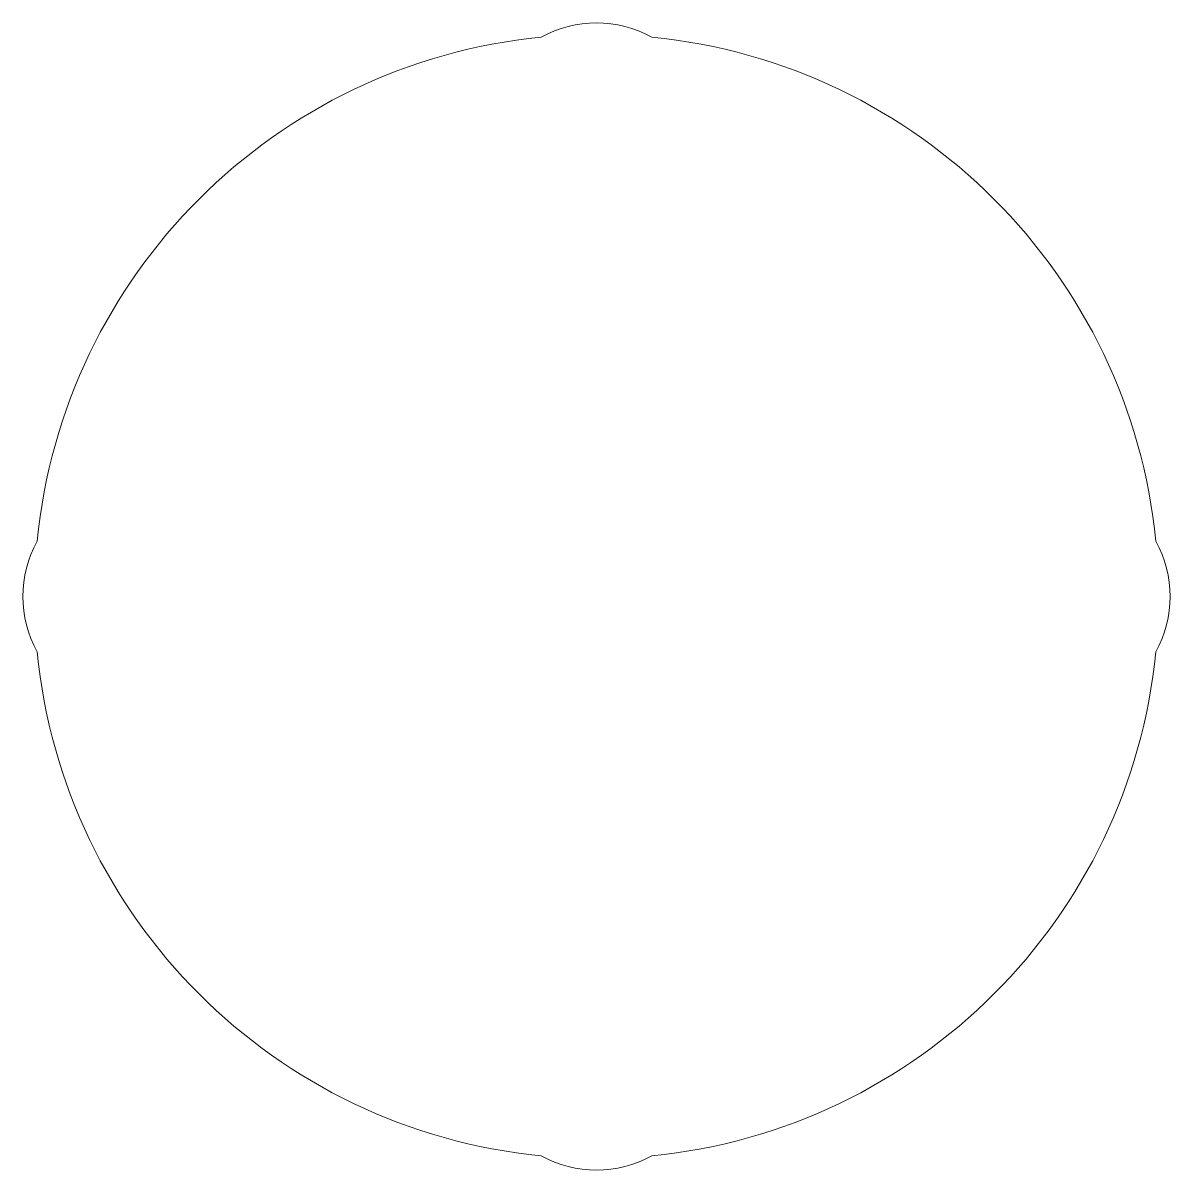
# Model space of a CAD drawing. Header units: millimetres. Extents: x -2.5 to 2.5, y -2.5 to 2.5.
import ezdxf

# ---------------------------------------------------------------- set-up
doc = ezdxf.new("R2010")
doc.units = ezdxf.units.MM
doc.layers.add('VectorLines_Light_0p003mm', color=6, linetype='CONTINUOUS', lineweight=0, true_color=0xff00ff)

msp = doc.modelspace()

# ---------------------------------------------------------------- linework, layer by layer
at = {"layer": 'VectorLines_Light_0p003mm'}
for centre, radius, start, end in [((0, 2), 0.5, 61.1933, 118.8067), ((0, 0), 2.45, 95.6435, 174.3565), ((0, 0), 2.45, 5.6435, 84.3565), ((-2, 0), 0.5, 151.1933, 208.8067), ((2, 0), 0.5, 331.1933, 28.8067), ((0, 0), 2.45, 185.6435, 264.3565), ((0, 0), 2.45, 275.6435, 354.3565), ((0, -2), 0.5, 241.1933, 298.8067)]:
    msp.add_arc(centre, radius, start, end, dxfattribs=at)

doc.saveas('drawing.dxf')
